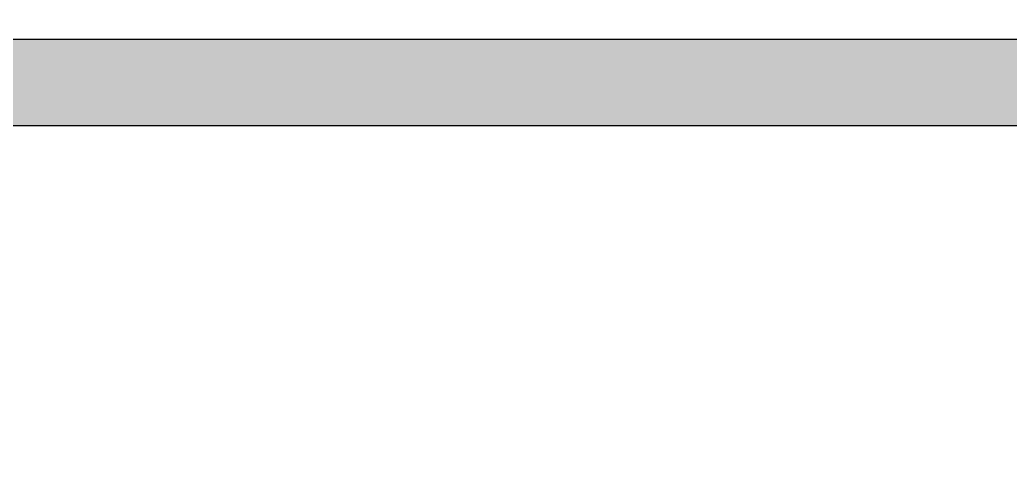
# Model space of a CAD drawing. Header units: millimetres. Extents: x 2.17 to 4.96, y 1.49 to 4.34.
# Drawn here: x 2.9737 to 3.3208, y 3.5365 to 3.693 of the extents above; entities that cross this region are included whole.
import ezdxf

# ---------------------------------------------------------------- set-up
doc = ezdxf.new("R2010")
doc.units = ezdxf.units.MM
doc.header["$MEASUREMENT"] = 0
for name, color, linetype in [('InternalPlane1', 76, 'Continuous'), ('InternalPlane2', 16, 'Continuous'), ('Mechanical2', 216, 'Continuous')]:
    doc.layers.add(name, color=color, linetype=linetype)

msp = doc.modelspace()

# ---------------------------------------------------------------- linework, layer by layer
at = {"layer": 'InternalPlane1'}
for p, q in [((3.47993, 3.68607), (2.881, 3.68607)), ((2.89607, 3.65593), (3.495, 3.65593))]:
    msp.add_line(p, q, dxfattribs=at)
at = {"layer": 'InternalPlane1', "const_width": 0.04}
msp.add_lwpolyline([(4.93976, 2.51612, -6.760445), (4.93618, 3.32971)], format="xyb", dxfattribs=at)
at = {"layer": 'InternalPlane1', "const_width": 0.03}
msp.add_lwpolyline([(2.881, 3.671), (3.495, 3.671)], dxfattribs=at)
at = {"layer": 'InternalPlane2', "const_width": 0.04}
msp.add_lwpolyline([(4.93976, 2.51612, -6.760445), (4.93618, 3.32971)], format="xyb", dxfattribs=at)
at = {"layer": 'Mechanical2', "const_width": 0.015}
msp.add_lwpolyline([(4.9336, 2.5218, -6.818913), (4.92995, 3.32439)], format="xyb", dxfattribs=at)

doc.saveas('drawing.dxf')
